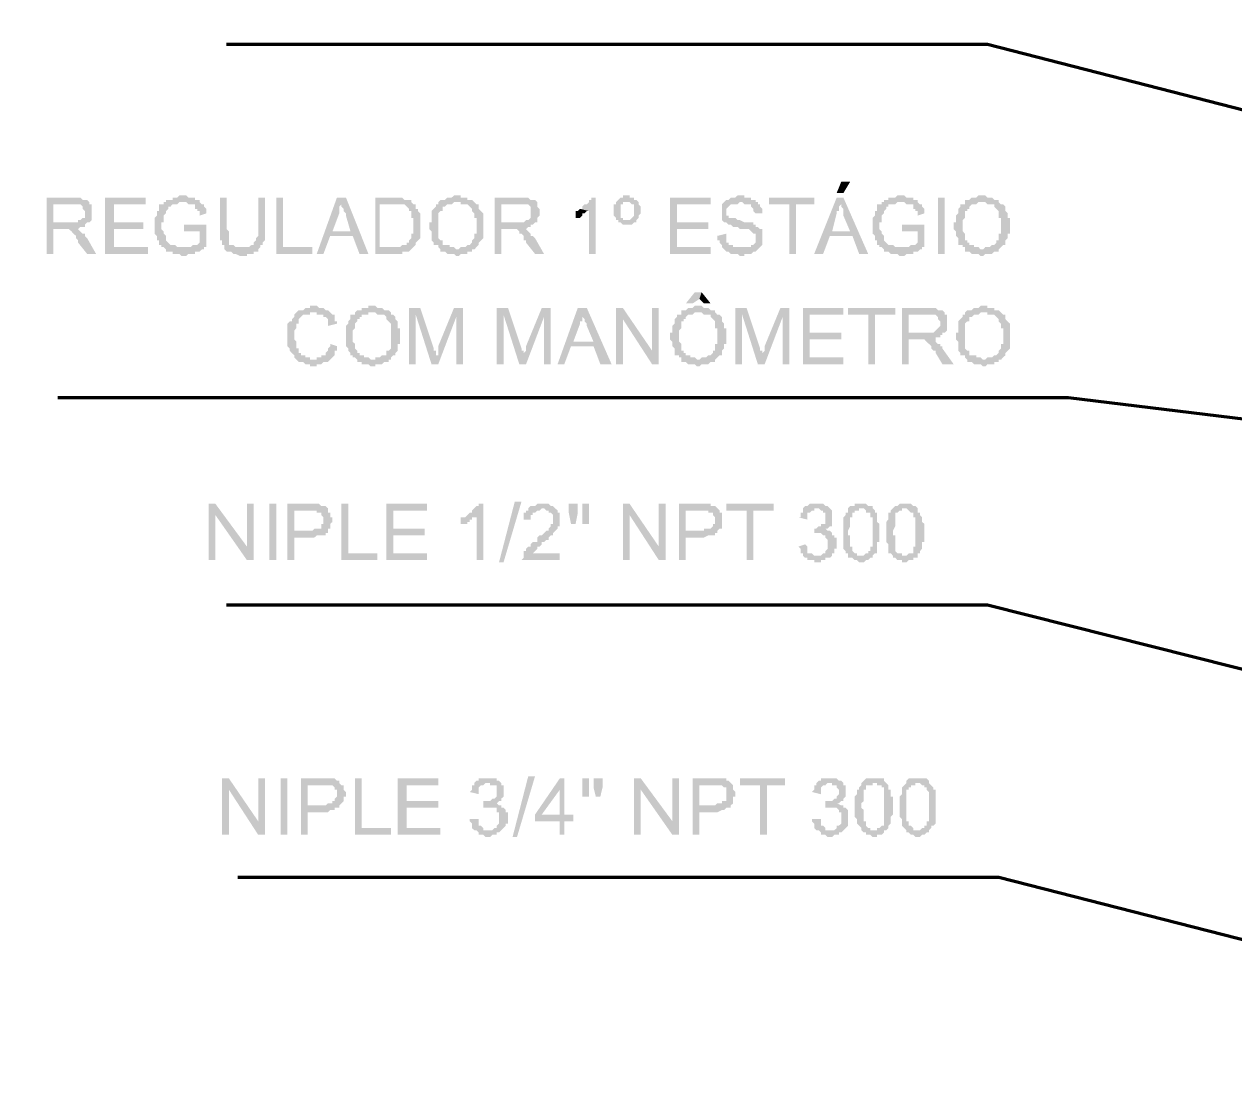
# Model space of a CAD drawing. Header units: millimetres. Extents: x 4161 to 13726, y 828 to 4470.
# Drawn here: x 8633.5 to 8791.7, y 1327.4 to 1467.2 of the extents above; entities that cross this region are included whole.
import ezdxf

# ---------------------------------------------------------------- set-up
doc = ezdxf.new("R2010")
doc.units = ezdxf.units.MM
doc.header["$LTSCALE"] = 10
doc.layers.add('AUX_01', color=1, linetype='Continuous')
doc.layers.add('H', color=7, linetype='Continuous', lineweight=100)
doc.layers.add('P', color=250, linetype='Continuous', lineweight=100)

# ---------------------------------------------------------------- blocks, each defined once
blk = doc.blocks.new('A$C264A139D')
at = {"layer": 'H', "linetype": 'Continuous'}
for points in [[(242.35, 346.18), (241.18, 346.18), (240.59, 344.71), (241.47, 344.71)], [(140.59, 344.12), (137.35, 344.12), (137.35, 336.76), (138.24, 336.76), (138.24, 340), (141.47, 340), (141.76, 340.29), (142.35, 340.29), (142.35, 340.59), (142.65, 340.88), (142.94, 340.88), (138.24, 340.88), (138.24, 343.24), (140.88, 343.24), (142.94, 343.53), (142.65, 343.82), (142.35, 343.82), (142.06, 343.82), (141.76, 344.12), (140.88, 344.12)], [(142.94, 343.53), (140.88, 343.24), (141.47, 343.24), (141.76, 343.24), (142.06, 342.94), (142.06, 342.65), (142.35, 342.35), (142.35, 341.47), (142.06, 341.47), (141.76, 341.18), (141.47, 341.18), (141.47, 340.88), (138.24, 340.88), (142.94, 340.88), (143.24, 341.18), (143.24, 341.47), (143.24, 341.76), (143.24, 342.35), (143.24, 342.65), (143.24, 342.94), (143.24, 343.24), (142.94, 343.24)], [(150.29, 344.12), (145, 344.12), (145, 336.76), (150.59, 336.76), (150.59, 337.65), (146.18, 337.65), (146.18, 340), (150, 340), (150, 340.88), (146.18, 340.88), (146.18, 343.24), (150.29, 343.24)], [(155.29, 344.41), (154.71, 344.41), (154.41, 344.12), (153.82, 344.12), (153.82, 343.82), (153.24, 343.82), (152.94, 343.82), (152.94, 343.53), (152.65, 343.53), (152.65, 343.24), (152.35, 343.24), (152.06, 343.24), (152.06, 342.94), (152.06, 342.65), (152.06, 342.35), (151.76, 342.35), (151.76, 341.76), (151.47, 341.47), (151.47, 339.41), (151.76, 339.12), (151.76, 338.53), (152.06, 338.53), (152.06, 338.24), (152.06, 337.94), (152.35, 337.94), (152.35, 337.65), (152.65, 337.65), (152.94, 337.35), (155.29, 337.65), (154.41, 337.65), (154.12, 337.94), (153.82, 337.94), (153.53, 337.94), (153.24, 338.24), (152.94, 338.53), (152.94, 338.82), (152.94, 339.12), (152.65, 339.41), (152.65, 339.71), (152.35, 340), (152.35, 340.59), (152.35, 340.88), (152.65, 340.88), (152.65, 341.76), (152.94, 342.06), (152.94, 342.35), (153.24, 342.65), (153.24, 342.94), (153.53, 342.94), (153.82, 343.24), (154.12, 343.24), (154.41, 343.24), (154.71, 343.53), (157.35, 343.53), (157.35, 343.82), (157.06, 343.82), (156.76, 343.82), (156.76, 344.12), (155.88, 344.12), (155.59, 344.41)], [(157.35, 343.53), (155.29, 343.53), (155.59, 343.53), (155.88, 343.24), (156.18, 343.24), (156.47, 343.24), (156.76, 343.24), (156.76, 342.94), (156.76, 342.65), (157.06, 342.65), (157.06, 342.35), (157.35, 342.35), (157.35, 341.76), (158.24, 342.06), (158.24, 342.35), (158.24, 342.65), (157.94, 342.94), (157.94, 343.24), (157.65, 343.24)], [(160.88, 344.12), (160, 344.12), (160, 340), (160, 338.53), (160.29, 338.53), (160.29, 337.94), (160.59, 337.94), (160.59, 337.65), (162.65, 337.65), (162.06, 337.65), (161.76, 337.94), (161.47, 337.94), (161.18, 337.94), (161.18, 338.24), (161.18, 338.53), (161.18, 338.82), (161.18, 339.71), (160.88, 340)], [(165.88, 344.12), (165, 344.12), (165, 339.12), (164.71, 338.82), (164.71, 338.53), (164.41, 338.24), (164.41, 337.94), (164.12, 337.94), (163.82, 337.65), (160.59, 337.65), (160.59, 337.35), (160.88, 337.06), (161.18, 337.06), (161.47, 337.06), (161.76, 336.76), (162.06, 336.76), (162.65, 336.47), (163.53, 336.47), (163.53, 336.76), (164.41, 336.76), (164.41, 337.06), (164.71, 337.06), (165, 337.06), (165, 337.35), (165.29, 337.65), (165.29, 337.94), (165.59, 337.94), (165.59, 338.24), (165.88, 338.53), (165.88, 340)], [(168.24, 344.12), (167.35, 344.12), (167.35, 336.76), (172.06, 336.76), (172.06, 337.65), (168.24, 337.65)], [(176.47, 344.12), (175.29, 344.12), (172.65, 336.76), (173.53, 336.76), (174.41, 339.12), (177.35, 339.12), (174.71, 339.71), (175.59, 342.06), (175.59, 342.35), (175.59, 342.94), (175.88, 343.24)], [(176.47, 344.12), (175.88, 343.24), (175.88, 342.94), (176.18, 342.65), (176.18, 342.35), (176.47, 342.06), (176.47, 341.76), (177.06, 339.71), (174.71, 339.71), (177.35, 339.12), (178.24, 336.76), (179.41, 336.76)], [(182.65, 344.12), (180.29, 344.12), (180.29, 336.76), (183.82, 336.76), (183.82, 337.06), (184.71, 337.06), (185, 337.35), (185.29, 337.65), (180.88, 337.65), (180.88, 343.24), (185.29, 343.24), (185, 343.53), (185, 343.82), (184.71, 343.82), (184.12, 343.82), (183.82, 344.12), (182.94, 344.12)], [(188.53, 343.53), (188.53, 343.24), (188.24, 343.24), (188.24, 342.94), (187.94, 342.65), (187.65, 342.35), (187.65, 342.06), (187.65, 341.76), (187.65, 340.88), (187.35, 340.88), (187.35, 340.29), (187.35, 340), (187.65, 339.71), (187.65, 339.12), (187.65, 338.82), (187.65, 338.53), (187.94, 338.24), (187.94, 337.94), (188.24, 337.94), (188.53, 337.94), (188.53, 337.65), (188.82, 337.35), (188.82, 337.06), (189.12, 337.06), (189.41, 337.06), (189.71, 336.76), (190.59, 336.76), (190.88, 336.47), (191.18, 336.47), (191.47, 336.76), (192.35, 336.76), (192.35, 337.06), (192.65, 337.06), (192.94, 337.06), (192.94, 337.35), (193.24, 337.35), (190.88, 337.35), (190.59, 337.65), (190, 337.65), (190, 337.94), (189.71, 337.94), (189.41, 337.94), (189.12, 337.94), (189.12, 338.24), (189.12, 338.53), (188.82, 338.53), (188.53, 338.82), (188.53, 339.41), (188.53, 339.71), (188.53, 341.18), (188.53, 341.47), (188.53, 342.06), (188.82, 342.35), (189.12, 342.35), (189.12, 342.65), (189.12, 342.94), (189.41, 342.94), (189.71, 343.24), (190, 343.24), (190.29, 343.24), (190.59, 343.53), (190.88, 343.53)], [(190.88, 344.41), (190.59, 344.41), (190.29, 344.12), (189.71, 344.12), (189.41, 343.82), (189.12, 343.82), (188.82, 343.82), (188.53, 343.53), (191.47, 343.53), (191.47, 343.24), (192.06, 343.24), (192.35, 343.24), (192.65, 342.94), (192.94, 342.65), (192.94, 342.35), (193.24, 342.06), (193.24, 341.47), (193.53, 341.47), (193.53, 339.41), (193.24, 339.41), (193.24, 338.82), (192.94, 338.53), (192.94, 338.24), (192.65, 337.94), (192.35, 337.94), (192.06, 337.65), (191.47, 337.65), (191.18, 337.35), (190.88, 337.35), (193.24, 337.35), (193.53, 337.65), (193.82, 337.94), (193.82, 338.24), (194.12, 338.53), (194.41, 338.82), (194.41, 339.41), (194.41, 341.47), (194.41, 342.06), (194.12, 342.35), (193.82, 342.65), (193.82, 342.94), (193.82, 343.24), (193.53, 343.24), (193.24, 343.53), (192.94, 343.82), (192.35, 343.82), (192.35, 344.12), (191.47, 344.12), (191.47, 344.41), (191.18, 344.41)], [(199.12, 344.12), (195.88, 344.12), (195.88, 336.76), (196.76, 336.76), (196.76, 340), (200, 340), (200.29, 340.29), (200.59, 340.29), (200.59, 340.59), (200.88, 340.59), (201.18, 340.88), (201.47, 340.88), (196.76, 340.88), (196.76, 343.24), (199.12, 343.24), (201.47, 343.53), (201.18, 343.82), (200.88, 343.82), (200.59, 343.82), (200.29, 344.12), (199.41, 344.12)], [(201.47, 343.53), (199.12, 343.24), (199.71, 343.24), (200, 343.24), (200.29, 343.24), (200.59, 342.94), (200.59, 342.65), (200.59, 342.35), (200.59, 341.47), (200.29, 341.18), (200, 341.18), (199.71, 340.88), (196.76, 340.88), (201.47, 340.88), (201.47, 341.18), (201.47, 341.47), (201.76, 341.76), (201.76, 342.35), (201.76, 342.65), (201.47, 342.94), (201.47, 343.24)], [(209.12, 344.12), (208.53, 344.12), (208.53, 343.82), (208.24, 343.82), (208.24, 343.53), (207.94, 343.24), (207.65, 343.24), (207.35, 342.94), (207.35, 342.65), (207.06, 342.65), (208.24, 342.35), (208.24, 336.76), (209.12, 336.76)], [(213.24, 344.41), (212.65, 344.41), (212.65, 344.12), (212.35, 344.12), (212.06, 343.82), (211.76, 343.53), (211.76, 343.24), (211.47, 343.24), (211.47, 341.76), (211.76, 341.47), (211.76, 341.18), (213.24, 341.18), (212.65, 341.18), (212.65, 341.47), (212.35, 341.47), (212.35, 341.76), (212.35, 343.24), (212.65, 343.24), (212.65, 343.53), (213.24, 343.53), (214.41, 343.82), (214.12, 343.82), (214.12, 344.12), (213.53, 344.12), (213.53, 344.41)], [(214.41, 343.82), (213.24, 343.53), (213.53, 343.53), (213.82, 343.24), (214.12, 343.24), (214.12, 341.76), (213.82, 341.47), (213.53, 341.18), (212.06, 341.18), (212.06, 340.88), (212.35, 340.88), (212.65, 340.59), (213.82, 340.59), (214.12, 340.88), (214.41, 340.88), (214.41, 341.18), (214.71, 341.47), (214.71, 341.76), (215, 342.06), (215, 342.35), (215, 342.94), (214.71, 343.24), (214.71, 343.53)], [(224.12, 344.12), (218.82, 344.12), (218.82, 336.76), (224.12, 336.76), (224.12, 337.65), (219.71, 337.65), (219.71, 340), (223.82, 340), (223.82, 340.88), (219.71, 340.88), (219.71, 343.24), (224.12, 343.24)], [(227.94, 344.41), (227.65, 344.41), (227.35, 344.12), (226.76, 344.12), (226.47, 343.82), (226.18, 343.82), (225.88, 343.53), (225.59, 343.24), (225.59, 341.47), (225.59, 341.18), (225.88, 340.88), (226.18, 340.88), (226.47, 340.59), (226.76, 340.59), (227.06, 340.29), (227.65, 340.29), (227.94, 340), (228.24, 340), (228.53, 340), (229.12, 340), (229.41, 339.71), (229.71, 339.41), (230, 339.41), (230, 339.12), (230, 338.53), (230, 338.24), (229.71, 337.94), (229.41, 337.94), (229.41, 337.65), (225.59, 337.65), (225.88, 337.35), (226.18, 337.06), (226.47, 337.06), (226.76, 336.76), (227.65, 336.76), (227.94, 336.47), (228.53, 336.47), (228.53, 336.76), (229.41, 336.76), (229.71, 337.06), (230, 337.06), (230.29, 337.35), (230.59, 337.65), (230.88, 337.94), (230.88, 338.24), (230.88, 338.82), (230.88, 339.41), (230.88, 339.71), (230.88, 340), (230.59, 340), (230.29, 340.29), (230, 340.29), (230, 340.59), (229.71, 340.59), (229.71, 340.88), (229.41, 340.88), (229.12, 340.88), (228.53, 340.88), (227.94, 341.18), (227.65, 341.18), (227.35, 341.47), (227.06, 341.47), (226.76, 341.47), (226.47, 341.47), (226.47, 341.76), (226.18, 341.76), (226.18, 342.65), (226.47, 342.94), (226.76, 343.24), (227.06, 343.24), (227.65, 343.24), (227.94, 343.53), (230.29, 343.53), (230, 343.53), (230, 343.82), (229.71, 343.82), (229.41, 343.82), (229.41, 344.12), (228.53, 344.12), (228.53, 344.41), (228.24, 344.41)], [(230.29, 343.53), (227.94, 343.53), (228.24, 343.53), (228.53, 343.24), (229.12, 343.24), (229.41, 343.24), (229.41, 342.94), (229.71, 342.65), (229.71, 342.35), (230, 342.06), (230.88, 342.06), (230.88, 342.65), (230.59, 342.94), (230.59, 343.24), (230.29, 343.24)], [(237.65, 344.12), (231.76, 344.12), (231.76, 343.24), (234.41, 343.24), (234.41, 336.76), (235.29, 336.76), (235.29, 343.24), (237.65, 343.24)], [(241.47, 344.12), (240.59, 344.12), (237.65, 336.76), (238.82, 336.76), (239.71, 339.12), (242.65, 339.12), (240, 339.71), (240.59, 342.06), (240.59, 342.35), (240.88, 342.35), (240.88, 342.94), (241.18, 343.24)], [(241.47, 344.12), (241.18, 343.24), (241.18, 342.94), (241.47, 342.65), (241.47, 342.35), (241.47, 342.06), (241.47, 341.76), (242.35, 339.71), (240, 339.71), (242.65, 339.12), (243.53, 336.76), (244.71, 336.76)], [(249.12, 344.41), (248.53, 344.41), (248.24, 344.12), (247.35, 344.12), (247.35, 343.82), (247.06, 343.82), (246.76, 343.82), (246.76, 343.53), (246.47, 343.53), (246.47, 343.24), (246.18, 343.24), (245.88, 343.24), (245.88, 342.94), (245.88, 342.65), (245.88, 342.35), (245.59, 342.35), (245.59, 341.76), (245.29, 341.47), (245.29, 339.41), (245.59, 339.12), (245.59, 338.53), (245.88, 338.53), (245.88, 338.24), (245.88, 337.94), (246.18, 337.94), (246.18, 337.65), (246.47, 337.65), (246.76, 337.35), (249.12, 337.65), (248.24, 337.65), (247.94, 337.94), (247.65, 337.94), (247.35, 337.94), (247.06, 338.24), (246.76, 338.53), (246.76, 338.82), (246.76, 339.12), (246.47, 339.41), (246.47, 339.71), (246.18, 340), (246.18, 340.59), (246.18, 340.88), (246.47, 340.88), (246.47, 341.76), (246.76, 342.06), (246.76, 342.35), (247.06, 342.65), (247.06, 342.94), (247.35, 342.94), (247.35, 343.24), (247.65, 343.24), (247.94, 343.24), (248.24, 343.24), (248.53, 343.53), (251.18, 343.53), (251.18, 343.82), (250.88, 343.82), (250.59, 343.82), (250.59, 344.12), (249.71, 344.12), (249.41, 344.41)], [(251.18, 343.53), (249.12, 343.53), (249.41, 343.53), (249.71, 343.24), (250, 343.24), (250.29, 343.24), (250.59, 343.24), (250.59, 342.94), (250.59, 342.65), (250.88, 342.65), (250.88, 342.35), (251.18, 342.35), (251.18, 341.76), (252.06, 342.06), (252.06, 342.35), (252.06, 342.65), (251.76, 342.94), (251.76, 343.24), (251.47, 343.24)], [(254.71, 336.76), (254.71, 344.12), (253.82, 344.12), (253.82, 336.76)], [(257.35, 343.53), (257.35, 343.24), (257.06, 343.24), (256.76, 343.24), (256.76, 342.94), (256.47, 342.65), (256.47, 342.35), (256.47, 342.06), (256.18, 341.76), (256.18, 340.88), (255.88, 340.88), (255.88, 340.29), (255.88, 340), (256.18, 339.71), (256.18, 339.12), (256.47, 338.82), (256.47, 338.53), (256.47, 338.24), (256.47, 337.94), (256.76, 337.94), (257.06, 337.94), (257.06, 337.65), (257.35, 337.65), (257.35, 337.35), (257.35, 337.06), (257.94, 337.06), (258.24, 336.76), (259.12, 336.76), (259.41, 336.47), (259.71, 336.47), (260, 336.76), (260.88, 336.76), (261.18, 337.06), (261.47, 337.06), (261.76, 337.06), (261.76, 337.35), (259.41, 337.35), (259.12, 337.65), (258.53, 337.65), (258.53, 337.94), (258.24, 337.94), (257.94, 337.94), (257.94, 338.24), (257.65, 338.24), (257.65, 338.53), (257.35, 338.53), (257.35, 338.82), (257.35, 339.41), (257.06, 339.71), (257.06, 341.18), (257.35, 341.47), (257.35, 342.06), (257.35, 342.35), (257.65, 342.35), (257.65, 342.65), (257.94, 342.65), (257.94, 342.94), (258.24, 343.24), (258.53, 343.24), (258.82, 343.24), (259.12, 343.53), (259.71, 343.53)], [(259.71, 344.41), (259.12, 344.41), (258.82, 344.12), (258.24, 344.12), (257.94, 343.82), (257.65, 343.82), (257.35, 343.82), (257.35, 343.53), (260, 343.53), (260.29, 343.24), (260.59, 343.24), (260.88, 343.24), (261.18, 343.24), (261.18, 342.94), (261.47, 342.65), (261.76, 342.35), (261.76, 342.06), (261.76, 341.47), (262.06, 341.47), (262.06, 339.41), (261.76, 339.41), (261.76, 338.82), (261.76, 338.53), (261.47, 338.53), (261.47, 338.24), (261.18, 337.94), (260.88, 337.94), (260.59, 337.65), (260, 337.65), (259.71, 337.35), (261.76, 337.35), (262.06, 337.65), (262.35, 337.94), (262.65, 337.94), (262.65, 338.24), (262.65, 338.53), (262.94, 338.82), (262.94, 339.41), (263.24, 339.41), (263.24, 341.47), (262.94, 341.47), (262.94, 342.06), (262.65, 342.35), (262.65, 342.65), (262.65, 342.94), (262.35, 343.24), (262.06, 343.24), (261.76, 343.53), (261.76, 343.82), (261.47, 343.82), (261.18, 343.82), (260.88, 344.12), (260.29, 344.12), (260, 344.41)], [(185.29, 343.24), (182.65, 343.24), (183.53, 343.24), (183.82, 343.24), (184.12, 343.24), (184.41, 342.94), (184.71, 342.65), (184.71, 342.35), (185, 342.35), (185, 341.47), (185.29, 341.47), (185.29, 339.41), (185, 339.41), (185, 339.12), (185, 338.82), (184.71, 338.53), (184.71, 338.24), (184.41, 338.24), (184.41, 337.94), (184.12, 337.94), (183.82, 337.94), (183.53, 337.65), (180.88, 337.65), (185.29, 337.65), (185.59, 337.94), (185.59, 338.24), (185.88, 338.53), (186.18, 338.82), (186.18, 339.12), (186.18, 339.71), (186.18, 340), (186.18, 340.59), (186.18, 341.47), (186.18, 342.06), (185.88, 342.35), (185.88, 342.65), (185.59, 342.65), (185.59, 342.94), (185.59, 343.24)], [(207.06, 342.65), (206.76, 342.35), (206.47, 342.35), (206.47, 341.47), (206.76, 341.47), (207.06, 341.47), (207.35, 341.76), (207.35, 342.06), (207.65, 342.06), (207.94, 342.35), (208.24, 342.35)], [(158.24, 340.59), (155.29, 340.59), (155.29, 339.71), (157.35, 339.71), (157.35, 338.24), (157.06, 337.94), (156.76, 337.94), (156.47, 337.94), (156.18, 337.65), (155.29, 337.65), (152.94, 337.35), (152.94, 337.06), (153.24, 337.06), (153.53, 337.06), (153.82, 337.06), (153.82, 336.76), (154.71, 336.76), (155, 336.47), (155.59, 336.47), (155.88, 336.76), (156.76, 336.76), (156.76, 337.06), (157.06, 337.06), (157.35, 337.06), (157.65, 337.35), (157.94, 337.35), (157.94, 337.65), (158.24, 337.65), (158.24, 337.94)], [(252.06, 340.59), (249.12, 340.59), (249.12, 339.71), (251.18, 339.71), (251.18, 338.24), (250.88, 337.94), (250.59, 337.94), (250.29, 337.94), (250, 337.65), (249.12, 337.65), (246.76, 337.35), (246.76, 337.06), (247.06, 337.06), (247.35, 337.06), (247.65, 336.76), (248.53, 336.76), (248.82, 336.47), (249.41, 336.47), (249.71, 336.76), (250.59, 336.76), (250.59, 337.06), (250.88, 337.06), (251.18, 337.06), (251.47, 337.35), (251.76, 337.35), (251.76, 337.65), (252.06, 337.65), (252.06, 337.94)], [(141.18, 340), (139.41, 340), (140, 340), (140.29, 340), (140.59, 339.71), (140.88, 339.41), (141.18, 339.12), (141.18, 338.82), (141.47, 338.53), (141.47, 338.24), (142.65, 336.76), (143.82, 336.76), (142.65, 338.82), (142.35, 339.12), (142.35, 339.41), (142.06, 339.41), (141.76, 339.71), (141.47, 340)], [(199.71, 340), (197.94, 340), (198.24, 340), (198.82, 340), (199.12, 339.71), (199.12, 339.41), (199.41, 339.41), (199.71, 339.12), (199.71, 338.82), (199.71, 338.53), (200, 338.53), (200, 338.24), (201.18, 336.76), (202.35, 336.76), (201.18, 338.82), (200.88, 339.12), (200.59, 339.12), (200.59, 339.41), (200.29, 339.71), (200, 340)], [(226.18, 339.41), (225, 339.12), (225, 338.53), (225.29, 338.53), (225.29, 338.24), (225.59, 337.94), (225.59, 337.65), (228.24, 337.65), (227.06, 337.65), (227.06, 337.94), (226.76, 337.94), (226.47, 337.94), (226.47, 338.24), (226.18, 338.24), (226.18, 338.53), (226.18, 339.12)], [(222.94, 331.76), (222.06, 331.76), (220.88, 330.29), (221.76, 330.29), (222.65, 330.88)], [(222.94, 331.76), (222.65, 330.88), (223.24, 330.29), (224.12, 330.29)], [(172.35, 330), (171.76, 330), (171.76, 329.71), (171.18, 329.71), (170.88, 329.41), (170.29, 329.41), (170, 329.12), (169.71, 328.82), (169.71, 328.53), (169.41, 328.24), (169.41, 327.94), (169.12, 327.94), (168.82, 327.65), (168.82, 326.47), (168.82, 325.88), (168.82, 325.59), (168.82, 324.71), (169.12, 324.41), (169.12, 324.12), (169.41, 323.82), (169.71, 323.53), (169.71, 323.24), (170, 322.94), (172.35, 322.94), (171.76, 322.94), (171.76, 323.24), (171.18, 323.24), (171.18, 323.53), (170.88, 323.53), (170.59, 323.53), (170.59, 323.82), (170.29, 323.82), (170.29, 324.12), (170.29, 324.41), (170, 324.41), (170, 325.29), (169.71, 325.59), (169.71, 326.18), (169.71, 326.76), (170, 327.06), (170, 327.65), (170.29, 327.65), (170.29, 327.94), (170.29, 328.24), (170.59, 328.53), (170.88, 328.82), (171.18, 328.82), (171.76, 328.82), (171.76, 329.12), (174.41, 329.12), (174.12, 329.41), (173.82, 329.41), (173.53, 329.71), (172.94, 329.71), (172.65, 330)], [(174.41, 329.12), (172.35, 329.12), (172.65, 329.12), (172.65, 328.82), (173.24, 328.82), (173.53, 328.82), (173.53, 328.53), (173.82, 328.53), (174.12, 328.24), (174.12, 327.94), (174.12, 327.65), (174.12, 327.35), (175.29, 327.65), (175.29, 327.94), (175, 327.94), (175, 328.53), (175, 328.82), (174.71, 328.82)], [(177.65, 329.12), (177.65, 328.82), (177.35, 328.82), (177.06, 328.82), (177.06, 328.53), (177.06, 328.24), (176.76, 327.94), (176.76, 327.65), (176.47, 327.35), (176.47, 326.47), (176.47, 325.88), (176.47, 325.59), (176.47, 325.29), (176.47, 324.71), (176.76, 324.41), (176.76, 324.12), (177.06, 323.82), (177.06, 323.53), (177.35, 323.53), (177.35, 323.24), (177.65, 323.24), (177.94, 322.94), (177.94, 322.65), (178.24, 322.65), (178.53, 322.65), (178.53, 322.35), (179.41, 322.35), (179.71, 322.06), (180.29, 322.06), (180.29, 322.35), (181.18, 322.35), (181.47, 322.65), (181.76, 322.65), (182.06, 322.65), (182.06, 322.94), (182.35, 322.94), (179.71, 322.94), (179.41, 323.24), (178.82, 323.24), (178.82, 323.53), (178.53, 323.53), (178.24, 323.53), (178.24, 323.82), (177.94, 323.82), (177.94, 324.12), (177.65, 324.41), (177.65, 325), (177.35, 325.29), (177.35, 326.76), (177.65, 327.06), (177.65, 327.65), (177.94, 327.94), (177.94, 328.24), (178.24, 328.24), (178.24, 328.53), (178.53, 328.53), (178.53, 328.82), (178.82, 328.82), (179.41, 328.82), (179.41, 329.12), (180, 329.12)], [(180, 330), (179.41, 330), (179.41, 329.71), (178.53, 329.71), (178.53, 329.41), (178.24, 329.41), (177.94, 329.41), (177.65, 329.12), (180.29, 329.12), (180.59, 328.82), (180.88, 328.82), (181.18, 328.82), (181.47, 328.82), (181.76, 328.53), (181.76, 328.24), (182.06, 327.94), (182.35, 327.65), (182.35, 327.06), (182.35, 325), (182.35, 324.41), (182.06, 324.12), (181.76, 324.12), (181.76, 323.82), (181.76, 323.53), (181.47, 323.53), (181.18, 323.53), (180.88, 323.24), (180.29, 323.24), (180.29, 322.94), (180, 322.94), (182.35, 322.94), (182.35, 323.24), (182.65, 323.53), (182.94, 323.53), (182.94, 323.82), (183.24, 324.12), (183.24, 324.41), (183.24, 325), (183.53, 325), (183.53, 327.06), (183.24, 327.06), (183.24, 327.65), (183.24, 327.94), (182.94, 328.24), (182.94, 328.53), (182.65, 328.82), (182.35, 328.82), (182.35, 329.12), (182.06, 329.41), (181.76, 329.41), (181.47, 329.41), (181.18, 329.71), (180.59, 329.71), (180.29, 330)], [(186.18, 329.71), (184.71, 329.71), (184.71, 322.35), (185.59, 322.35), (185.59, 328.82)], [(186.18, 329.71), (185.59, 328.82), (187.65, 322.35), (188.53, 323.53), (188.24, 323.53), (188.24, 324.12), (187.94, 324.12), (187.94, 324.41)], [(191.76, 329.71), (190.59, 329.71), (188.53, 324.71), (188.53, 324.12), (188.53, 323.82), (188.53, 323.53), (187.65, 322.35), (188.53, 322.35), (190.88, 328.53)], [(191.76, 329.71), (190.88, 328.53), (190.88, 322.35), (191.76, 322.35)], [(197.65, 329.71), (196.18, 329.71), (196.18, 322.35), (197.06, 322.35), (197.06, 328.82)], [(197.65, 329.71), (197.06, 328.82), (199.12, 322.35), (199.71, 323.53), (199.71, 324.12), (199.41, 324.12), (199.41, 324.41)], [(203.24, 329.71), (202.06, 329.71), (200, 324.71), (200, 324.12), (199.71, 323.82), (199.71, 323.53), (199.12, 322.35), (200, 322.35), (202.35, 328.53)], [(203.24, 329.71), (202.35, 328.53), (202.35, 322.35), (203.24, 322.35)], [(207.94, 329.71), (206.76, 329.71), (204.12, 322.35), (205, 322.35), (205.88, 324.71), (208.82, 324.71), (206.18, 325.29), (207.06, 327.65), (207.06, 327.94), (207.35, 327.94), (207.35, 328.53), (207.35, 328.82)], [(207.94, 329.71), (207.35, 328.82), (207.35, 328.53), (207.65, 328.24), (207.65, 327.94), (207.94, 327.65), (207.94, 327.35), (208.82, 325.29), (206.18, 325.29), (208.82, 324.71), (209.71, 322.35), (211.18, 322.35)], [(212.65, 329.71), (211.76, 329.71), (211.76, 322.35), (212.65, 322.35), (212.65, 328.24)], [(212.65, 329.71), (212.65, 328.24), (216.47, 322.35), (216.47, 324.12)], [(217.35, 329.71), (216.47, 329.71), (216.47, 322.35), (217.35, 322.35)], [(220.29, 329.12), (220.29, 328.82), (220, 328.82), (219.71, 328.82), (219.71, 328.53), (219.41, 328.24), (219.41, 327.94), (219.41, 327.65), (219.12, 327.35), (219.12, 326.47), (218.82, 326.47), (218.82, 325.88), (218.82, 325.59), (219.12, 325.29), (219.12, 324.71), (219.41, 324.41), (219.41, 324.12), (219.41, 323.82), (219.41, 323.53), (219.71, 323.53), (220, 323.53), (220, 323.24), (220.29, 323.24), (220.29, 322.94), (220.29, 322.65), (220.88, 322.65), (221.18, 322.35), (222.06, 322.35), (222.35, 322.06), (222.65, 322.06), (222.94, 322.35), (223.82, 322.35), (224.12, 322.65), (224.41, 322.65), (224.71, 322.65), (224.71, 322.94), (222.35, 322.94), (222.06, 323.24), (221.47, 323.24), (221.47, 323.53), (221.18, 323.53), (220.88, 323.53), (220.88, 323.82), (220.59, 323.82), (220.59, 324.12), (220.29, 324.12), (220.29, 324.41), (220.29, 325), (220, 325.29), (220, 326.76), (220.29, 327.06), (220.29, 327.65), (220.29, 327.94), (220.59, 327.94), (220.59, 328.24), (220.88, 328.24), (220.88, 328.53), (221.18, 328.82), (221.47, 328.82), (221.76, 328.82), (222.06, 329.12), (222.65, 329.12)], [(222.65, 330), (222.06, 330), (221.76, 329.71), (221.18, 329.71), (220.88, 329.41), (220.59, 329.41), (220.29, 329.41), (220.29, 329.12), (222.94, 329.12), (223.24, 328.82), (223.53, 328.82), (223.82, 328.82), (224.12, 328.82), (224.12, 328.53), (224.41, 328.24), (224.71, 327.94), (224.71, 327.65), (224.71, 327.06), (225, 327.06), (225, 325), (224.71, 325), (224.71, 324.41), (224.71, 324.12), (224.41, 324.12), (224.41, 323.82), (224.12, 323.53), (223.82, 323.53), (223.53, 323.24), (222.94, 323.24), (222.65, 322.94), (224.71, 322.94), (225, 323.24), (225.29, 323.53), (225.59, 323.53), (225.59, 323.82), (225.59, 324.12), (225.88, 324.41), (225.88, 325), (226.18, 325), (226.18, 327.06), (225.88, 327.06), (225.88, 327.65), (225.59, 327.94), (225.59, 328.24), (225.59, 328.53), (225.29, 328.82), (225, 328.82), (224.71, 329.12), (224.71, 329.41), (224.41, 329.41), (224.12, 329.41), (223.82, 329.71), (223.24, 329.71), (222.94, 330)], [(228.82, 329.71), (227.35, 329.71), (227.35, 322.35), (228.24, 322.35), (228.24, 328.82)], [(228.82, 329.71), (228.24, 328.82), (230.29, 322.35), (230.88, 323.53), (230.88, 324.12), (230.59, 324.12), (230.59, 324.41)], [(234.41, 329.71), (233.24, 329.71), (231.18, 324.71), (231.18, 324.12), (230.88, 323.82), (230.88, 323.53), (230.29, 322.35), (231.18, 322.35), (233.53, 328.53)], [(234.41, 329.71), (233.53, 328.53), (233.53, 322.35), (234.41, 322.35)], [(241.47, 329.71), (236.18, 329.71), (236.18, 322.35), (241.47, 322.35), (241.47, 323.24), (237.06, 323.24), (237.06, 325.59), (241.18, 325.59), (241.18, 326.47), (237.06, 326.47), (237.06, 328.82), (241.47, 328.82)], [(248.24, 329.71), (242.06, 329.71), (242.06, 328.82), (244.71, 328.82), (244.71, 322.35), (245.59, 322.35), (245.59, 328.82), (248.24, 328.82)], [(252.35, 329.71), (249.12, 329.71), (249.12, 322.35), (250, 322.35), (250, 325.59), (253.53, 325.59), (253.53, 325.88), (254.12, 325.88), (254.12, 326.18), (254.41, 326.18), (254.41, 326.47), (254.71, 326.47), (250, 326.47), (250, 328.82), (252.65, 328.82), (254.71, 329.12), (254.41, 329.41), (254.12, 329.41), (253.82, 329.41), (253.53, 329.71), (252.65, 329.71)], [(254.71, 329.12), (252.65, 328.82), (253.24, 328.82), (253.53, 328.82), (253.82, 328.53), (253.82, 328.24), (254.12, 327.94), (254.12, 327.35), (253.82, 327.06), (253.53, 326.76), (253.24, 326.47), (250, 326.47), (254.71, 326.47), (255, 326.76), (255, 327.35), (255, 327.94), (255, 328.24), (255, 328.53), (255, 328.82), (254.71, 328.82)], [(257.35, 329.12), (257.35, 328.82), (257.06, 328.82), (257.06, 328.53), (256.76, 328.24), (256.47, 327.94), (256.47, 327.65), (256.47, 327.35), (256.47, 326.47), (256.18, 326.47), (256.18, 325.88), (256.18, 325.59), (256.47, 325.29), (256.47, 324.71), (256.47, 324.41), (256.47, 324.12), (256.76, 323.82), (256.76, 323.53), (257.06, 323.53), (257.35, 323.53), (257.35, 323.24), (257.65, 322.94), (257.65, 322.65), (257.94, 322.65), (258.24, 322.65), (258.53, 322.35), (259.41, 322.35), (259.71, 322.06), (260, 322.06), (260.29, 322.35), (261.18, 322.35), (261.18, 322.65), (261.47, 322.65), (261.76, 322.65), (261.76, 322.94), (262.06, 322.94), (259.71, 322.94), (259.41, 323.24), (258.82, 323.24), (258.82, 323.53), (258.53, 323.53), (258.24, 323.53), (257.94, 323.53), (257.94, 323.82), (257.94, 324.12), (257.65, 324.12), (257.35, 324.41), (257.35, 325), (257.35, 325.29), (257.35, 326.76), (257.35, 327.06), (257.35, 327.65), (257.65, 327.94), (257.94, 327.94), (257.94, 328.24), (257.94, 328.53), (258.24, 328.53), (258.53, 328.82), (258.82, 328.82), (259.12, 328.82), (259.41, 329.12), (259.71, 329.12)], [(259.71, 330), (259.41, 330), (259.12, 329.71), (258.53, 329.71), (258.24, 329.41), (257.94, 329.41), (257.65, 329.41), (257.35, 329.12), (260.29, 329.12), (260.29, 328.82), (260.88, 328.82), (261.18, 328.82), (261.47, 328.53), (261.76, 328.24), (261.76, 327.94), (262.06, 327.65), (262.06, 327.06), (262.35, 327.06), (262.35, 325), (262.06, 325), (262.06, 324.41), (261.76, 324.12), (261.76, 323.82), (261.47, 323.53), (261.18, 323.53), (260.88, 323.24), (260.29, 323.24), (260, 322.94), (259.71, 322.94), (262.06, 322.94), (262.35, 323.24), (262.65, 323.53), (262.65, 323.82), (262.94, 324.12), (263.24, 324.41), (263.24, 325), (263.24, 327.06), (263.24, 327.65), (262.94, 327.94), (262.65, 328.24), (262.65, 328.53), (262.65, 328.82), (262.35, 328.82), (262.06, 329.12), (261.76, 329.41), (261.18, 329.41), (261.18, 329.71), (260.29, 329.71), (260.29, 330), (260, 330)], [(174.41, 325), (174.41, 324.71), (174.12, 324.41), (174.12, 324.12), (173.82, 323.82), (173.82, 323.53), (173.53, 323.53), (173.24, 323.53), (173.24, 323.24), (172.65, 323.24), (172.65, 322.94), (170, 322.94), (170.29, 322.65), (170.88, 322.65), (171.18, 322.35), (171.76, 322.35), (171.76, 322.06), (172.65, 322.06), (172.65, 322.35), (173.24, 322.35), (173.53, 322.65), (174.12, 322.65), (174.41, 322.94), (174.71, 323.24), (175, 323.53), (175, 324.12), (175.29, 324.12), (175.29, 324.71)], [(252.94, 325.59), (251.18, 325.59), (251.76, 325.59), (252.06, 325.59), (252.35, 325.29), (252.65, 325), (252.94, 324.71), (252.94, 324.41), (253.24, 324.12), (253.53, 324.12), (253.53, 323.82), (254.41, 322.35), (255.88, 322.35), (254.41, 324.41), (254.41, 324.71), (254.12, 324.71), (254.12, 325), (253.82, 325), (253.53, 325.29), (253.53, 325.59), (253.24, 325.59)], [(159.41, 304.12), (158.53, 304.12), (158.53, 296.76), (159.41, 296.76), (159.41, 302.65)], [(159.41, 304.12), (159.41, 302.65), (163.53, 296.76), (163.53, 298.53)], [(164.41, 304.12), (163.53, 304.12), (163.53, 296.76), (164.41, 296.76)], [(167.35, 296.76), (167.35, 304.12), (166.47, 304.12), (166.47, 296.76)], [(171.76, 304.12), (168.82, 304.12), (168.82, 296.76), (169.71, 296.76), (169.71, 299.71), (172.35, 299.71), (172.65, 300), (173.24, 300), (173.82, 300), (173.82, 300.29), (174.12, 300.29), (174.12, 300.59), (169.71, 300.59), (169.71, 303.24), (174.12, 303.24), (174.12, 303.53), (173.82, 303.82), (173.53, 303.82), (173.24, 303.82), (172.94, 304.12)], [(176.76, 304.12), (175.88, 304.12), (175.88, 296.76), (180.59, 296.76), (180.59, 297.65), (176.76, 297.65)], [(187.06, 304.12), (181.76, 304.12), (181.76, 296.76), (187.06, 296.76), (187.06, 297.65), (182.65, 297.65), (182.65, 300), (186.76, 300), (186.76, 300.88), (182.65, 300.88), (182.65, 303.24), (187.06, 303.24)], [(194.41, 304.12), (193.82, 304.12), (193.82, 303.82), (193.53, 303.82), (193.24, 303.53), (192.94, 303.24), (192.94, 302.94), (192.65, 302.94), (192.35, 302.65), (193.53, 302.35), (193.53, 296.76), (194.41, 296.76)], [(196.47, 296.47), (198.53, 304.41), (199.41, 304.41), (197.06, 296.47)], [(202.06, 304.12), (201.47, 304.12), (201.18, 303.82), (200.59, 303.82), (200.29, 303.53), (200.29, 303.24), (200, 303.24), (200, 302.94), (199.71, 302.94), (199.71, 302.35), (199.71, 302.06), (200.59, 302.06), (200.59, 302.65), (200.88, 302.65), (200.88, 302.94), (201.18, 302.94), (201.47, 303.24), (201.76, 303.24), (202.06, 303.53), (203.82, 303.53), (203.53, 303.82), (203.24, 303.82), (202.94, 304.12), (202.35, 304.12)], [(206.76, 304.12), (205.59, 304.12), (205.59, 302.94), (205.88, 301.47), (206.47, 301.47), (206.76, 302.94)], [(208.24, 304.12), (207.35, 304.12), (207.35, 302.94), (207.35, 301.47), (208.24, 301.47), (208.24, 302.94)], [(213.53, 304.12), (212.65, 304.12), (212.65, 296.76), (213.53, 296.76), (213.53, 302.65)], [(213.53, 304.12), (213.53, 302.65), (217.35, 296.76), (217.35, 298.53)], [(218.24, 304.12), (217.35, 304.12), (217.35, 296.76), (218.24, 296.76)], [(222.65, 304.12), (220, 304.12), (220, 296.76), (220.88, 296.76), (220.88, 299.71), (223.24, 299.71), (223.82, 300), (224.12, 300), (224.41, 300), (224.71, 300), (224.71, 300.29), (225, 300.29), (225, 300.59), (220.88, 300.59), (220.88, 303.24), (225.29, 303.24), (225, 303.53), (224.71, 303.82), (224.41, 303.82), (224.12, 303.82), (224.12, 304.12), (222.94, 304.12)], [(232.35, 304.12), (226.18, 304.12), (226.18, 303.24), (228.82, 303.24), (228.82, 296.76), (229.71, 296.76), (229.71, 303.24), (232.35, 303.24)], [(237.94, 304.12), (237.06, 304.12), (236.76, 303.82), (236.47, 303.82), (236.18, 303.53), (238.24, 303.53), (238.53, 303.24), (238.82, 303.24), (238.82, 302.94), (239.12, 302.94), (239.12, 302.65), (239.12, 302.35), (239.12, 302.06), (239.12, 301.76), (239.12, 301.47), (238.82, 301.47), (238.53, 301.47), (238.53, 301.18), (238.24, 301.18), (237.94, 300.88), (237.65, 300.88), (239.41, 300.88), (239.71, 301.18), (240, 301.18), (240, 301.47), (240, 302.94), (240, 303.24), (239.71, 303.53), (239.41, 303.82), (239.12, 303.82), (238.82, 304.12), (238.24, 304.12)], [(243.82, 304.12), (242.94, 304.12), (242.94, 303.82), (242.65, 303.82), (242.35, 303.82), (242.06, 303.53), (244.12, 303.53), (244.41, 303.24), (244.41, 302.94), (244.71, 302.94), (245, 302.94), (245, 302.65), (245, 302.35), (245.29, 302.35), (245.29, 300.29), (245.29, 298.53), (245, 298.53), (245, 297.94), (244.71, 297.94), (244.71, 297.65), (244.41, 297.65), (244.12, 297.35), (243.82, 297.35), (245.29, 297.35), (245.59, 297.65), (245.88, 297.65), (245.88, 297.94), (245.88, 298.24), (245.88, 298.53), (245.88, 299.12), (246.18, 299.12), (246.18, 301.47), (245.88, 301.76), (245.88, 302.35), (245.88, 302.65), (245.88, 302.94), (245.59, 302.94), (245.59, 303.24), (245.29, 303.53), (245.29, 303.82), (245, 303.82), (244.71, 303.82), (244.41, 304.12), (244.12, 304.12)], [(249.41, 304.12), (248.82, 304.12), (248.53, 303.82), (248.24, 303.82), (247.94, 303.53), (249.71, 303.53), (250, 303.24), (250.29, 302.94), (250.59, 302.94), (250.59, 302.65), (250.59, 302.35), (250.88, 302.35), (250.88, 300.29), (250.88, 298.53), (250.59, 298.53), (250.59, 297.94), (250.59, 297.65), (250.29, 297.65), (250, 297.65), (249.71, 297.35), (249.41, 297.35), (251.18, 297.35), (251.18, 297.65), (251.47, 297.65), (251.47, 297.94), (251.76, 298.24), (251.76, 298.53), (251.76, 299.12), (252.06, 299.12), (252.06, 301.47), (251.76, 301.76), (251.76, 302.35), (251.47, 302.65), (251.47, 302.94), (251.18, 302.94), (251.18, 303.24), (251.18, 303.53), (250.88, 303.82), (250.59, 303.82), (250.29, 304.12), (249.71, 304.12)], [(174.12, 303.24), (171.76, 303.24), (172.65, 303.24), (172.65, 302.94), (172.94, 302.94), (173.24, 302.94), (173.24, 302.65), (173.53, 302.35), (173.53, 301.47), (173.24, 301.47), (173.24, 301.18), (173.24, 300.88), (172.94, 300.88), (172.35, 300.88), (172.06, 300.59), (169.71, 300.59), (174.12, 300.59), (174.12, 300.88), (174.41, 300.88), (174.41, 301.47), (174.71, 301.76), (174.71, 302.06), (174.71, 302.35), (174.41, 302.35), (174.41, 302.94), (174.12, 302.94)], [(192.35, 302.65), (192.06, 302.35), (191.76, 302.35), (191.47, 302.35), (191.47, 301.47), (191.76, 301.47), (192.35, 301.47), (192.35, 301.76), (192.65, 301.76), (192.65, 302.06), (192.94, 302.06), (192.94, 302.35), (193.24, 302.35), (193.53, 302.35)], [(203.82, 303.53), (202.06, 303.53), (202.35, 303.53), (202.65, 303.24), (202.94, 303.24), (202.94, 302.94), (203.24, 302.94), (203.53, 302.65), (203.53, 302.35), (203.53, 301.47), (203.24, 301.47), (203.24, 301.18), (202.94, 300.88), (202.94, 300.59), (202.65, 300.59), (202.35, 300.29), (202.06, 300), (201.76, 300), (201.47, 299.71), (201.47, 299.41), (201.47, 299.12), (201.18, 299.12), (200.88, 299.12), (200.59, 298.82), (200.59, 298.53), (200.29, 298.53), (200, 298.24), (200, 297.94), (199.71, 297.94), (199.71, 297.65), (199.71, 297.35), (199.71, 297.06), (199.41, 296.76), (204.41, 296.76), (204.41, 297.65), (200.59, 297.65), (200.88, 297.65), (201.18, 297.94), (201.47, 298.24), (201.47, 298.53), (201.76, 298.53), (202.06, 298.82), (202.06, 299.12), (202.35, 299.12), (202.65, 299.41), (202.94, 299.41), (202.94, 299.71), (203.24, 300), (203.53, 300), (203.53, 300.29), (203.82, 300.59), (204.12, 300.88), (204.12, 301.18), (204.41, 301.18), (204.41, 301.76), (204.41, 302.06), (204.41, 302.35), (204.41, 302.65), (204.41, 302.94), (204.12, 302.94), (204.12, 303.24)], [(225.29, 303.24), (222.65, 303.24), (223.82, 303.24), (223.82, 302.94), (224.12, 302.94), (224.41, 302.94), (224.41, 302.65), (224.71, 302.35), (224.71, 301.47), (224.41, 301.47), (224.41, 301.18), (224.12, 300.88), (223.24, 300.88), (223.24, 300.59), (220.88, 300.59), (225, 300.59), (225.29, 300.88), (225.59, 300.88), (225.59, 301.47), (225.59, 301.76), (225.59, 302.06), (225.59, 302.35), (225.59, 302.94), (225.29, 302.94)], [(236.18, 303.53), (236.18, 303.24), (236.18, 302.94), (235.88, 302.94), (235.88, 302.35), (235.59, 302.35), (236.76, 302.06), (236.76, 302.65), (236.76, 302.94), (237.06, 302.94), (237.35, 303.24), (237.65, 303.24), (237.65, 303.53), (237.94, 303.53)], [(242.06, 303.53), (242.06, 303.24), (242.06, 302.94), (241.76, 302.94), (241.76, 302.65), (241.47, 302.35), (241.47, 302.06), (241.47, 301.76), (241.47, 300.29), (241.47, 299.12), (241.47, 298.82), (241.47, 298.24), (241.76, 297.94), (241.76, 297.65), (242.06, 297.65), (242.06, 297.35), (242.06, 297.06), (242.35, 297.06), (242.65, 297.06), (242.94, 296.76), (243.24, 296.76), (243.53, 296.47), (244.12, 296.47), (244.41, 296.76), (244.71, 296.76), (245, 297.06), (245.29, 297.06), (245.29, 297.35), (243.24, 297.35), (243.24, 297.65), (242.94, 297.65), (242.65, 297.94), (242.65, 298.53), (242.35, 298.53), (242.35, 300), (242.06, 300), (242.06, 300.59), (242.35, 301.18), (242.35, 302.35), (242.65, 302.35), (242.65, 302.94), (242.94, 302.94), (242.94, 303.24), (243.53, 303.24), (243.53, 303.53), (243.82, 303.53)], [(247.94, 303.53), (247.65, 303.24), (247.65, 302.94), (247.35, 302.94), (247.35, 302.65), (247.35, 302.35), (247.35, 302.06), (247.06, 301.76), (247.06, 300.29), (247.06, 299.12), (247.35, 298.82), (247.35, 298.24), (247.35, 297.94), (247.35, 297.65), (247.65, 297.65), (247.94, 297.35), (247.94, 297.06), (248.24, 297.06), (248.53, 296.76), (249.12, 296.76), (249.12, 296.47), (249.71, 296.47), (250, 296.76), (250.59, 296.76), (250.59, 297.06), (250.88, 297.06), (251.18, 297.06), (251.18, 297.35), (249.12, 297.35), (249.12, 297.65), (248.82, 297.65), (248.53, 297.65), (248.24, 297.94), (248.24, 298.53), (248.24, 300), (247.94, 300), (247.94, 300.59), (248.24, 301.18), (248.24, 302.35), (248.24, 302.94), (248.53, 302.94), (248.82, 303.24), (249.12, 303.24), (249.12, 303.53), (249.41, 303.53)], [(237.65, 300.88), (237.65, 300.29), (240, 300.29), (239.71, 300.59), (239.41, 300.59), (239.12, 300.88), (239.41, 300.88)], [(240, 300.29), (238.24, 300.29), (238.53, 300.29), (238.82, 300), (239.12, 300), (239.12, 299.71), (239.41, 299.41), (239.41, 298.82), (239.41, 298.24), (239.12, 297.94), (239.12, 297.65), (238.82, 297.65), (238.53, 297.35), (236.18, 297.35), (236.47, 297.06), (236.76, 297.06), (236.76, 296.76), (237.65, 296.76), (237.65, 296.47), (238.53, 296.47), (238.53, 296.76), (239.12, 296.76), (239.12, 297.06), (239.41, 297.06), (239.71, 297.06), (240, 297.35), (240, 297.65), (240.29, 297.65), (240.29, 298.24), (240.59, 298.24), (240.59, 299.71), (240.29, 299.71), (240.29, 300), (240, 300)], [(236.47, 298.82), (235.59, 298.53), (235.88, 298.24), (235.88, 297.65), (236.18, 297.65), (236.18, 297.35), (237.94, 297.35), (237.65, 297.35), (237.35, 297.65), (237.06, 297.65), (236.76, 297.65), (236.76, 297.94), (236.76, 298.24), (236.76, 298.53)], [(161.18, 268.24), (160.29, 268.24), (160.29, 260.88), (161.18, 260.88), (161.18, 266.76)], [(161.18, 268.24), (161.18, 266.76), (165, 260.88), (165, 262.65)], [(165.88, 268.24), (165, 268.24), (165, 260.88), (165.88, 260.88)], [(168.82, 260.88), (168.82, 268.24), (167.94, 268.24), (167.94, 260.88)], [(173.24, 268.24), (170.59, 268.24), (170.59, 260.88), (171.47, 260.88), (171.47, 263.82), (174.12, 263.82), (174.41, 264.12), (175, 264.12), (175, 264.41), (175.59, 264.41), (175.59, 264.71), (171.47, 264.71), (171.47, 267.35), (175.88, 267.35), (175.59, 267.65), (175.59, 267.94), (175.29, 267.94), (175, 268.24), (174.71, 268.24), (173.53, 268.24)], [(175.88, 267.35), (173.24, 267.35), (174.41, 267.35), (174.71, 267.35), (175, 267.06), (175, 266.76), (175.29, 266.76), (175.29, 265.88), (175, 265.59), (175, 265.29), (174.71, 265.29), (174.71, 265), (174.12, 265), (173.82, 264.71), (171.47, 264.71), (175.59, 264.71), (175.88, 265), (176.18, 265.29), (176.18, 265.88), (176.47, 265.88), (176.47, 266.18), (176.47, 266.47), (176.18, 266.76), (176.18, 267.35)], [(178.53, 268.24), (177.65, 268.24), (177.65, 260.88), (182.35, 260.88), (182.35, 261.76), (178.53, 261.76)], [(188.53, 268.24), (183.24, 268.24), (183.24, 260.88), (188.82, 260.88), (188.82, 261.76), (184.41, 261.76), (184.41, 264.41), (188.53, 264.41), (188.53, 265.29), (184.41, 265.29), (184.41, 267.35), (188.53, 267.35)], [(193.24, 267.65), (193.24, 267.35), (192.94, 267.35), (192.94, 267.06), (192.94, 266.76), (192.65, 266.47), (193.82, 266.18), (193.82, 266.76), (193.82, 267.06), (194.12, 267.35), (194.41, 267.35), (194.71, 267.65), (195, 267.65)], [(195, 268.24), (194.12, 268.24), (193.82, 268.24), (193.82, 267.94), (193.53, 267.94), (193.24, 267.65), (195.29, 267.65), (195.29, 267.35), (195.88, 267.35), (196.18, 267.35), (196.18, 267.06), (196.18, 266.76), (196.18, 266.47), (196.18, 266.18), (196.18, 265.88), (195.88, 265.59), (195.59, 265.59), (195.29, 265.29), (195, 265.29), (194.71, 265.29), (196.47, 265.29), (196.76, 265.29), (196.76, 265.59), (197.06, 265.88), (197.06, 267.35), (196.76, 267.35), (196.76, 267.65), (196.47, 267.94), (196.18, 267.94), (196.18, 268.24), (195.88, 268.24), (195.29, 268.24)], [(198.24, 260.59), (200.29, 268.53), (201.18, 268.53), (198.82, 260.59)], [(205, 268.24), (204.41, 268.24), (201.18, 263.53), (201.18, 262.65), (204.41, 262.65), (204.41, 260.88), (205, 260.88), (205, 262.65), (206.18, 262.65), (206.18, 263.53), (202.06, 263.53), (204.41, 266.76)], [(205, 268.24), (204.41, 266.76), (204.41, 263.53), (202.06, 263.53), (205, 263.53)], [(208.24, 268.24), (207.35, 268.24), (207.35, 267.06), (207.35, 265.88), (208.24, 265.88), (208.24, 267.06)], [(210, 268.24), (208.82, 268.24), (208.82, 267.06), (209.12, 265.88), (209.71, 265.88), (210, 267.06)], [(215, 268.24), (214.12, 268.24), (214.12, 260.88), (215, 260.88), (215, 266.76)], [(215, 268.24), (215, 266.76), (219.12, 260.88), (219.12, 262.65)], [(220, 268.24), (219.12, 268.24), (219.12, 260.88), (220, 260.88)], [(224.41, 268.24), (221.76, 268.24), (221.76, 260.88), (222.65, 260.88), (222.65, 263.82), (225, 263.82), (225.59, 264.12), (225.88, 264.12), (226.18, 264.41), (226.47, 264.41), (226.76, 264.41), (226.76, 264.71), (222.65, 264.71), (222.65, 267.35), (227.06, 267.35), (226.76, 267.65), (226.47, 267.94), (226.18, 267.94), (226.18, 268.24), (225.88, 268.24), (225.59, 268.24), (224.71, 268.24)], [(227.06, 267.35), (224.41, 267.35), (225.59, 267.35), (225.88, 267.06), (226.18, 267.06), (226.18, 266.76), (226.18, 265.88), (226.18, 265.59), (226.18, 265.29), (225.88, 265.29), (225.59, 265.29), (225.59, 265), (225, 265), (224.71, 264.71), (222.65, 264.71), (226.76, 264.71), (227.06, 265), (227.06, 265.29), (227.06, 265.88), (227.35, 265.88), (227.35, 266.18), (227.35, 266.47), (227.06, 266.76)], [(233.82, 268.24), (227.94, 268.24), (227.94, 267.35), (230.59, 267.35), (230.59, 260.88), (231.47, 260.88), (231.47, 267.35), (233.82, 267.35)], [(237.94, 267.65), (237.94, 267.35), (237.65, 267.35), (237.65, 267.06), (237.65, 266.76), (237.35, 266.47), (238.53, 266.18), (238.53, 266.76), (238.53, 267.06), (238.82, 267.35), (239.12, 267.35), (239.41, 267.65), (239.71, 267.65)], [(239.71, 268.24), (238.82, 268.24), (238.53, 268.24), (238.53, 267.94), (238.24, 267.94), (237.94, 267.65), (240, 267.65), (240, 267.35), (240.59, 267.35), (240.59, 267.06), (240.88, 266.76), (240.88, 266.47), (240.88, 266.18), (240.59, 265.88), (240.59, 265.59), (240.29, 265.59), (240, 265.29), (239.71, 265.29), (239.41, 265.29), (241.18, 265.29), (241.47, 265.29), (241.47, 265.59), (241.76, 265.88), (241.76, 267.35), (241.47, 267.35), (241.47, 267.65), (241.18, 267.94), (240.88, 267.94), (240.59, 268.24), (240, 268.24)], [(243.82, 267.65), (243.82, 267.35), (243.53, 267.06), (243.53, 266.76), (243.24, 266.76), (243.24, 266.18), (242.94, 265.88), (242.94, 264.41), (242.94, 263.24), (243.24, 262.94), (243.24, 262.35), (243.53, 262.06), (243.82, 261.76), (243.82, 261.47), (244.12, 261.18), (244.41, 261.18), (244.41, 260.88), (245, 260.88), (245.29, 260.59), (245.88, 260.59), (245.88, 260.88), (246.47, 260.88), (246.76, 261.18), (246.76, 261.47), (247.06, 261.47), (245, 261.47), (245, 261.76), (244.71, 261.76), (244.41, 262.06), (244.41, 262.65), (244.12, 262.65), (244.12, 264.12), (243.82, 264.41), (243.82, 265), (244.12, 265.29), (244.12, 266.76), (244.41, 266.76), (244.41, 267.06), (244.41, 267.35), (244.71, 267.35), (245.29, 267.35), (245.29, 267.65)], [(245.29, 268.24), (244.71, 268.24), (244.41, 268.24), (244.12, 267.94), (243.82, 267.65), (245.88, 267.65), (245.88, 267.35), (246.18, 267.35), (246.47, 267.35), (246.47, 267.06), (246.76, 267.06), (246.76, 266.76), (246.76, 266.47), (246.76, 264.41), (246.76, 262.65), (246.76, 262.06), (246.47, 262.06), (246.18, 261.76), (245.88, 261.76), (245.88, 261.47), (245.29, 261.47), (247.06, 261.47), (247.35, 261.76), (247.35, 262.06), (247.65, 262.35), (247.65, 262.65), (247.65, 263.24), (247.94, 263.53), (247.94, 265.88), (247.65, 265.88), (247.65, 266.47), (247.65, 266.76), (247.35, 266.76), (247.35, 267.06), (247.35, 267.35), (247.06, 267.65), (246.76, 267.94), (246.76, 268.24), (246.47, 268.24), (246.18, 268.24), (245.88, 268.24)], [(249.71, 267.65), (249.41, 267.35), (249.12, 267.06), (249.12, 266.76), (249.12, 266.18), (248.82, 265.88), (248.82, 264.41), (248.82, 263.24), (249.12, 262.94), (249.12, 262.35), (249.12, 262.06), (249.41, 261.76), (249.71, 261.47), (249.71, 261.18), (250, 261.18), (250.29, 260.88), (250.59, 260.88), (250.88, 260.59), (251.47, 260.59), (251.76, 260.88), (252.06, 260.88), (252.35, 261.18), (252.65, 261.18), (252.65, 261.47), (250.59, 261.47), (250.59, 261.76), (250.29, 262.06), (250, 262.06), (250, 262.65), (249.71, 262.65), (249.71, 264.12), (249.71, 264.41), (249.71, 265), (249.71, 265.29), (249.71, 266.76), (250, 266.76), (250, 267.06), (250.29, 267.06), (250.29, 267.35), (250.59, 267.35), (250.88, 267.35), (250.88, 267.65), (251.18, 267.65)], [(251.18, 268.24), (250.59, 268.24), (250.29, 268.24), (250, 268.24), (249.71, 267.94), (249.71, 267.65), (251.47, 267.65), (251.76, 267.35), (252.06, 267.35), (252.06, 267.06), (252.35, 267.06), (252.35, 266.76), (252.65, 266.47), (252.65, 264.41), (252.65, 262.65), (252.35, 262.65), (252.35, 262.06), (252.06, 262.06), (252.06, 261.76), (251.76, 261.76), (251.47, 261.47), (251.18, 261.47), (252.65, 261.47), (252.94, 261.76), (252.94, 262.06), (253.24, 262.06), (253.53, 262.35), (253.53, 262.65), (253.53, 263.24), (253.53, 263.53), (253.53, 265.88), (253.53, 266.47), (253.53, 266.76), (253.24, 266.76), (253.24, 267.06), (252.94, 267.35), (252.65, 267.65), (252.65, 267.94), (252.35, 268.24), (252.06, 268.24), (251.47, 268.24)], [(196.76, 264.41), (195.29, 264.41), (195.59, 264.41), (195.88, 264.41), (196.18, 264.41), (196.18, 264.12), (196.18, 263.82), (196.47, 263.82), (196.47, 262.94), (196.47, 262.35), (196.18, 262.06), (196.18, 261.76), (195.88, 261.76), (195.59, 261.47), (193.24, 261.47), (193.53, 261.47), (193.82, 261.18), (193.82, 260.88), (194.41, 260.88), (194.71, 260.59), (195.29, 260.59), (195.59, 260.88), (196.18, 260.88), (196.18, 261.18), (196.47, 261.18), (196.76, 261.47), (197.06, 261.76), (197.35, 262.06), (197.35, 262.35), (197.65, 262.35), (197.65, 263.82), (197.35, 263.82), (197.35, 264.12), (197.06, 264.41)], [(194.41, 265.29), (194.41, 264.41), (196.76, 264.41), (196.76, 264.71), (196.47, 264.71), (196.18, 265), (196.47, 265.29), (194.71, 265.29)], [(241.47, 264.41), (240, 264.41), (240.29, 264.41), (240.59, 264.41), (240.88, 264.12), (240.88, 263.82), (241.18, 263.82), (241.18, 262.94), (241.18, 262.35), (240.88, 262.06), (240.59, 262.06), (240.59, 261.76), (240.29, 261.47), (237.94, 261.47), (238.24, 261.47), (238.53, 261.18), (238.53, 260.88), (239.12, 260.88), (239.41, 260.59), (240, 260.59), (240.29, 260.88), (240.88, 260.88), (240.88, 261.18), (241.18, 261.18), (241.47, 261.47), (241.76, 261.76), (242.06, 262.06), (242.06, 262.35), (242.06, 263.82), (242.06, 264.12), (241.76, 264.41)], [(193.53, 262.94), (192.65, 262.94), (192.65, 262.65), (192.94, 262.35), (192.94, 262.06), (192.94, 261.76), (193.24, 261.47), (195, 261.47), (194.41, 261.47), (194.41, 261.76), (194.12, 262.06), (193.82, 262.06), (193.82, 262.35), (193.82, 262.94)], [(238.24, 262.94), (237.35, 262.94), (237.35, 262.65), (237.65, 262.35), (237.65, 262.06), (237.65, 261.76), (237.94, 261.47), (239.71, 261.47), (239.12, 261.47), (239.12, 261.76), (238.82, 262.06), (238.53, 262.06), (238.53, 262.35), (238.53, 262.94)]]:
    blk.add_hatch(color=0, dxfattribs=at).paths.add_polyline_path(points)
h = blk.add_hatch(color=0, dxfattribs=at)
edge = h.paths.add_edge_path()
edge.add_line((239.12, 265.29), (239.12, 264.41))
edge.add_line((239.12, 264.41), (241.47, 264.41))
edge.add_line((241.47, 264.41), (241.47, 264.71))
edge.add_line((241.47, 264.71), (241.18, 264.71))
edge.add_line((241.18, 264.71), (240.59, 265))
edge.add_line((240.59, 265), (240.88, 265))
edge.add_line((240.88, 265), (241.18, 265.29))
edge.add_line((241.18, 265.29), (239.41, 265.29))
at = {"layer": 'P', "color": 0, "linetype": 'Continuous'}
for points in [[(324.41, 347.65), (260.29, 364.12), (160.88, 364.12)], [(324.12, 311.47), (270.88, 317.94), (138.82, 317.94)], [(324.41, 274.71), (260.29, 290.88), (160.88, 290.88)], [(326.18, 238.82), (261.76, 255.29), (162.35, 255.29)]]:
    blk.add_lwpolyline(points, dxfattribs=at)

msp = doc.modelspace()

# ---------------------------------------------------------------- linework, layer by layer
at = {"layer": 'AUX_01'}
msp.add_circle((8824.29, 1471.17), 325.22, dxfattribs=at)

# ---------------------------------------------------------------- block references
msp.add_blockref('A$C264A139D', (8499.04, 1100.44), dxfattribs=at)

doc.saveas('drawing.dxf')
